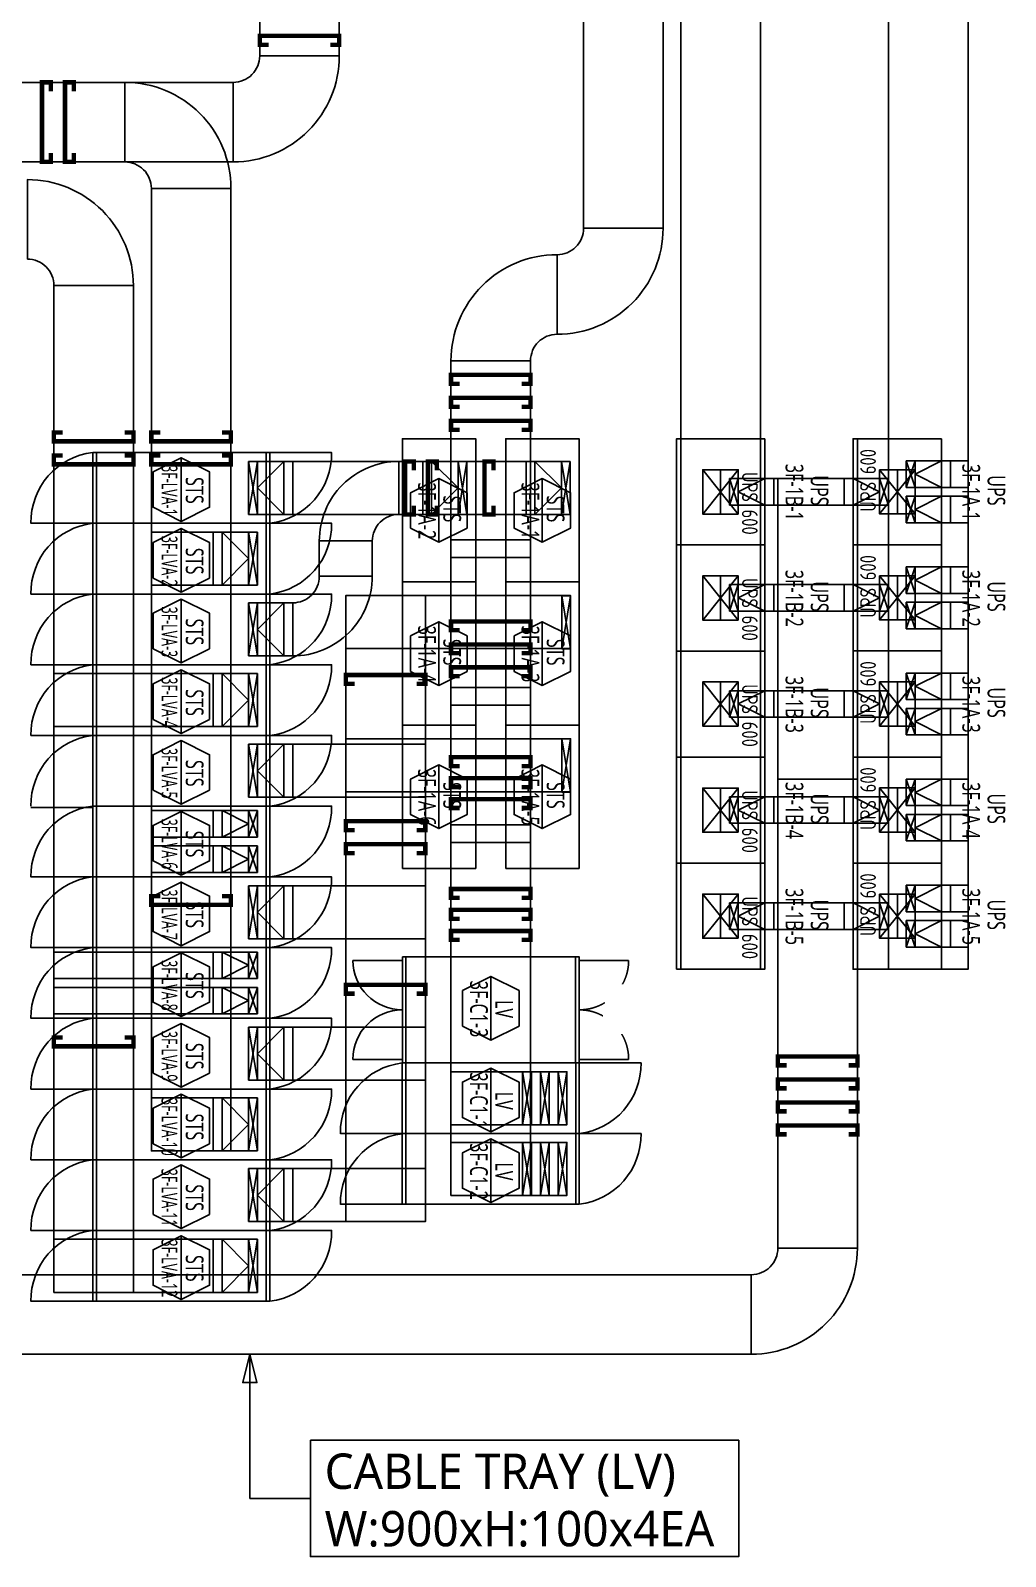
# Model space of a CAD drawing. Header units: millimetres. Extents: x -138191 to 245733, y -341087 to 835263.
# Drawn here: x 123347 to 134378, y 466979 to 484241 of the extents above; entities that cross this region are included whole.
import ezdxf
from ezdxf.enums import TextEntityAlignment as Align

# ---------------------------------------------------------------- set-up
doc = ezdxf.new("R2010")
doc.units = ezdxf.units.MM
doc.header["$LTSCALE"] = 300
doc.linetypes.add('D1', pattern=[3, 1, -1, 1])
for name, color, linetype in [('------00 Switch Gear', 3, 'Continuous'), ('------00 Switch Gear_Number', 1, 'Continuous'), ('-----26 Electrical Cable Tray_HV_N', 30, 'Continuous'), ('-----26 Electrical Cable Tray_LV_STS1', 3, 'Continuous'), ('-----26 Electrical Cable Tray_LV_STS2', 2, 'Continuous'), ('-----26 Electrical Cable Tray_LV_STS3', 151, 'Continuous'), ('-----26 Electrical Cable Tray_LV_STSPDU_A', 181, 'Continuous'), ('-----26 Electrical Cable Tray_LV_STSPDU_B', 41, 'Continuous'), ('-----26 Electrical Cable Tray_LV_UPS', 6, 'Continuous'), ('-----26 Electrical Cable Tray_LV_UPSBAT', 11, 'Continuous')]:
    doc.layers.add(name, color=color, linetype=linetype)
doc.layers.add('NOPLOT', color=191, linetype='Continuous', plot=False)
doc.styles.add('ELEC', font='malgun.ttf')
doc.styles.add('WD', font='isocp2.shx', dxfattribs={"height": 75, "bigfont": 'whgtxt.shx'})

# ---------------------------------------------------------------- blocks, each defined once
blk = doc.blocks.new('UPS 600kV')
at = {"layer": '------00 Switch Gear'}
blk.add_line((800, 850), (-402, 850), dxfattribs=at)
blk.add_lwpolyline([(798, -100), (-402, -100), (-402, 900), (798, 900)], close=True, dxfattribs=at)
at = {"layer": 'NOPLOT'}
for p, q in [((-52, 199), (448, 601)), ((448, 199), (-52, 601)), ((-52, 400), (448, 400))]:
    blk.add_line(p, q, dxfattribs=at)
blk.add_lwpolyline([(448, 601), (448, 199), (-52, 199), (-52, 601)], close=True, dxfattribs=at)
at = {"layer": 'NOPLOT', "style": 'WD', "width": 0.85}
blk.add_text('UPS 600', height=178.2, dxfattribs=at).set_placement((-26, 731), align=Align.MIDDLE_LEFT)
blk = doc.blocks.new('A$550585017316')
at = {"color": 0}
for p, q in [((400, 300), (0, 300)), ((0, 300), (0, 0)), ((500, 300), (400, 300)), ((500, 0), (500, 300)), ((0, 0), (400, 0)), ((400, 0), (500, 0))]:
    blk.add_line(p, q, dxfattribs=at)
at = {"color": 8}
for p, q in [((100, 0), (0, 300)), ((0, 0), (100, 300)), ((100, 150), (400, 300)), ((100, 300), (100, 0)), ((400, 0), (400, 300)), ((100, 150), (400, 0))]:
    blk.add_line(p, q, dxfattribs=at)
blk = doc.blocks.new('STS-R')
blk.add_lwpolyline([(886994, -128588), (888614, -128588), (888614, -129418), (886994, -129418), (886994, -128588)])
blk = doc.blocks.new('A$495596483691')
at = {"color": 0}
for p, q in [((100, 600), (0, 600)), ((0, 600), (0, 0)), ((500, 600), (100, 600)), ((500, 0), (500, 600)), ((0, 0), (100, 0)), ((100, 0), (500, 0))]:
    blk.add_line(p, q, dxfattribs=at)
at = {"color": 8}
for p, q in [((400, 300), (100, 600)), ((100, 600), (100, 0)), ((400, 0), (400, 600)), ((400, 600), (500, 0)), ((500, 600), (400, 0)), ((400, 300), (100, 0))]:
    blk.add_line(p, q, dxfattribs=at)

msp = doc.modelspace()

# ---------------------------------------------------------------- linework, layer by layer
at = {"layer": '------00 Switch Gear'}
for p, q in [((124094, 478667, 0), (124094, 479467, 0)), ((126014, 478667, 0), (126014, 479467, 0)), ((124094, 477867, 0), (124094, 478667, 0)), ((126014, 477867, 0), (126014, 478667, 0)), ((124094, 477067, 0), (124094, 477867, 0)), ((126014, 477067, 0), (126014, 477867, 0)), ((124094, 476267, 0), (124094, 477067, 0)), ((126014, 476267, 0), (126014, 477067, 0)), ((124094, 475467, 0), (124094, 476267, 0)), ((126014, 475467, 0), (126014, 476267, 0)), ((124094, 474667, 0), (124094, 475467, 0)), ((126014, 474667, 0), (126014, 475467, 0)), ((124094, 473867, 0), (124094, 474667, 0)), ((126014, 473867, 0), (126014, 474667, 0)), ((124094, 473067, 0), (124094, 473867, 0)), ((126014, 473067, 0), (126014, 473867, 0)), ((126994, 473723, 0), (127554, 473723, 0)), ((127594, 473763, 0), (127594, 472563, 0)), ((129512, 473763, 0), (129512, 472563, 0)), ((130114, 473723, 0), (129554, 473723, 0)), ((124094, 472267, 0), (124094, 473067, 0)), ((126014, 472267, 0), (126014, 473067, 0)), ((126994, 472603, 0), (127554, 472603, 0)), ((127595, 471763, 0), (127595, 472563, 0)), ((129515, 471763, 0), (129515, 472563, 0)), ((130114, 472603, 0), (129554, 472603, 0)), ((130255, 472563, 0), (129555, 472563, 0)), ((124094, 471467, 0), (124094, 472267, 0)), ((126014, 471467, 0), (126014, 472267, 0)), ((126853, 471763, 0), (127553, 471763, 0)), ((127595, 470963, 0), (127595, 471763, 0)), ((129515, 470963, 0), (129515, 471763, 0)), ((130255, 471763, 0), (129555, 471763, 0)), ((124094, 470667, 0), (124094, 471467, 0)), ((126014, 470667, 0), (126014, 471467, 0)), ((126853, 470963, 0), (127553, 470963, 0)), ((124094, 469867, 0), (124094, 470667, 0)), ((126014, 469867, 0), (126014, 470667, 0))]:
    msp.add_line(p, q, dxfattribs=at)
at = {"layer": '------00 Switch Gear', "elevation": 0}
for points in [[(124052, 479467, 0.385743), (123352, 478667), (124052, 478667)], [(126054, 478667, 0.385743), (126754, 479467), (126054, 479467)], [(124052, 478667, 0.385743), (123352, 477867), (124052, 477867)], [(126054, 477867, 0.385743), (126754, 478667), (126054, 478667)], [(124052, 477867, 0.385743), (123352, 477067), (124052, 477067)], [(126054, 477067, 0.385743), (126754, 477867), (126054, 477867)], [(124052, 477067, 0.385743), (123352, 476267), (124052, 476267)], [(126054, 476267, 0.385743), (126754, 477067), (126054, 477067)], [(124052, 476267, 0.385743), (123352, 475467)], [(126054, 475467, 0.385743), (126754, 476267), (126054, 476267)], [(124052, 475467, 0.385743), (123352, 474667), (124052, 474667)], [(126054, 474667, 0.385743), (126754, 475467), (126054, 475467)], [(124052, 474667, 0.385743), (123352, 473867), (124052, 473867)], [(126054, 473867, 0.385743), (126754, 474667), (126054, 474667)], [(124052, 473867, 0.385743), (123352, 473067), (124052, 473067)], [(126054, 473067, 0.385743), (126754, 473867), (126054, 473867)], [(124052, 473067, 0.385743), (123352, 472267), (124052, 472267)], [(126054, 472267, 0.385743), (126754, 473067), (126054, 473067)], [(124052, 472267, 0.385743), (123352, 471467), (124052, 471467)], [(126054, 471467, 0.385743), (126754, 472267), (126054, 472267)], [(124052, 471467, 0.385743), (123352, 470667), (124052, 470667)], [(126054, 470667, 0.385743), (126754, 471467), (126054, 471467)], [(124052, 470667, 0.385743), (123352, 469867), (124052, 469867)], [(126054, 469867, 0.385743), (126754, 470667), (126054, 470667)]]:
    msp.add_lwpolyline(points, format="xyb", dxfattribs=at)
for points in [[(126054, 478667), (126054, 479467), (124052, 479467), (124052, 478667)], [(126054, 477867), (126054, 478667), (124052, 478667), (124052, 477867)], [(126054, 477067), (126054, 477867), (124052, 477867), (124052, 477067)], [(126054, 476267), (126054, 477067), (124052, 477067), (124052, 476267)], [(126054, 475467), (126054, 476267), (124052, 476267), (124052, 475467)], [(126054, 474667), (126054, 475467), (124052, 475467), (124052, 474667)], [(126054, 473867), (126054, 474667), (124052, 474667), (124052, 473867)], [(126054, 473067), (126054, 473867), (124052, 473867), (124052, 473067)], [(127554, 473763), (127554, 472563), (129554, 472563), (129554, 473763)], [(126054, 472267), (126054, 473067), (124052, 473067), (124052, 472267)], [(129555, 471763), (129555, 472563), (127553, 472563), (127553, 471763)], [(126054, 471467), (126054, 472267), (124052, 472267), (124052, 471467)], [(129555, 470963), (129555, 471763), (127553, 471763), (127553, 470963)], [(126054, 470667), (126054, 471467), (124052, 471467), (124052, 470667)], [(126054, 469867), (126054, 470667), (124052, 470667), (124052, 469867)]]:
    msp.add_lwpolyline(points, close=True, dxfattribs=at)
msp.add_lwpolyline([(123352, 475453), (124052, 475453)], dxfattribs=at)
at = {"layer": '------00 Switch Gear'}
for centre, radius, start, end in [((127554, 473723, 0), 560, 180, 270), ((127554, 472603, 0), 560, 90, 180), ((127644, 471776, 0), 791, 96.6265, 181.0016), ((129463, 472549, 0), 791, 276.6265, 1.0016), ((127644, 470976, 0), 791, 96.6265, 181.0016), ((129463, 471749, 0), 791, 276.6265, 1.0016)]:
    msp.add_arc(centre, radius, start, end, dxfattribs=at)
at = {"layer": '------00 Switch Gear', "linetype": 'D1'}
for centre, start, end in [((129554, 473723, 0), 270, 0), ((129554, 472603, 0), 0, 90)]:
    msp.add_arc(centre, 560, start, end, dxfattribs=at)
at = {"layer": '------00 Switch Gear_Number', "elevation": 0}
for points in [[(125053, 478688), (125053, 479408), (125373, 479249), (125373, 478848), (125053, 478688), (124733, 478848), (124733, 479249), (125053, 479408)], [(125053, 477888), (125053, 478608), (125373, 478449), (125373, 478048), (125053, 477888), (124733, 478048), (124733, 478449), (125053, 478608)], [(125053, 477088), (125053, 477808), (125373, 477649), (125373, 477248), (125053, 477088), (124733, 477248), (124733, 477649), (125053, 477808)], [(125053, 476288), (125053, 477008), (125373, 476849), (125373, 476448), (125053, 476288), (124733, 476448), (124733, 476849), (125053, 477008)], [(125053, 475488), (125053, 476208), (125373, 476049), (125373, 475648), (125053, 475488), (124733, 475648), (124733, 476049), (125053, 476208)], [(125053, 474688), (125053, 475408), (125373, 475249), (125373, 474848), (125053, 474688), (124733, 474848), (124733, 475249), (125053, 475408)], [(125053, 473888), (125053, 474608), (125373, 474449), (125373, 474048), (125053, 473888), (124733, 474048), (124733, 474449), (125053, 474608)], [(125053, 473088), (125053, 473808), (125373, 473649), (125373, 473248), (125053, 473088), (124733, 473248), (124733, 473649), (125053, 473808)], [(128555, 472821), (128555, 473541), (128875, 473381), (128875, 472980), (128555, 472821), (128235, 472980), (128235, 473381), (128555, 473541)], [(125053, 472288), (125053, 473008), (125373, 472849), (125373, 472448), (125053, 472288), (124733, 472448), (124733, 472849), (125053, 473008)], [(128554, 471784), (128554, 472504), (128874, 472345), (128874, 471944), (128554, 471784), (128234, 471944), (128234, 472345), (128554, 472504)], [(125053, 471488), (125053, 472208), (125373, 472049), (125373, 471648), (125053, 471488), (124733, 471648), (124733, 472049), (125053, 472208)], [(128554, 470984), (128554, 471704), (128874, 471545), (128874, 471144), (128554, 470984), (128234, 471144), (128234, 471545), (128554, 471704)], [(125053, 470688), (125053, 471408), (125373, 471249), (125373, 470848), (125053, 470688), (124733, 470848), (124733, 471249), (125053, 471408)], [(125053, 469888), (125053, 470608), (125373, 470449), (125373, 470048), (125053, 469888), (124733, 470048), (124733, 470449), (125053, 470608)]]:
    msp.add_lwpolyline(points, dxfattribs=at)
at = {"layer": '------00 Switch Gear_Number', "color": 1, "elevation": 0}
for points in [[(127967, 479173), (127967, 478453), (127647, 478612), (127647, 479013), (127967, 479173), (128287, 479013), (128287, 478612), (127967, 478453)], [(129137, 479173), (129137, 478453), (128817, 478612), (128817, 479013), (129137, 479173), (129457, 479013), (129457, 478612), (129137, 478453)], [(127967, 477553), (127967, 476833), (127647, 476992), (127647, 477393), (127967, 477553), (128287, 477393), (128287, 476992), (127967, 476833)], [(129137, 477553), (129137, 476833), (128817, 476992), (128817, 477393), (129137, 477553), (129457, 477393), (129457, 476992), (129137, 476833)], [(127967, 475933), (127967, 475213), (127647, 475372), (127647, 475773), (127967, 475933), (128287, 475773), (128287, 475372), (127967, 475213)], [(129137, 475933), (129137, 475213), (128817, 475372), (128817, 475773), (129137, 475933), (129457, 475773), (129457, 475372), (129137, 475213)]]:
    msp.add_lwpolyline(points, dxfattribs=at)
at = {"layer": '-----26 Electrical Cable Tray_HV_N', "color": 1}
msp.add_line((126514, 467637, 0), (125829, 467637, 0), dxfattribs=at)
at = {"layer": '-----26 Electrical Cable Tray_HV_N', "color": 1, "elevation": 0}
msp.add_lwpolyline([(125829, 469267), (125749, 468947), (125909, 468947), (125829, 469267), (125829, 467637)], dxfattribs=at)
msp.add_lwpolyline([(126514, 468294), (126514, 466979), (131360, 466979), (131360, 468294)], close=True, dxfattribs=at)
at = {"layer": '-----26 Electrical Cable Tray_LV_STS1', "elevation": 0}
for points in [[(126840, 483955), (125940, 483955), (125940, 486205), (126840, 486205)], [(126840, 483955), (125940, 483955), (125940, 486205), (126840, 486205)], [(126840, 483955), (125940, 483955), (125940, 486205), (126840, 486205)], [(129604, 486205), (130504, 486205), (130504, 482005), (129604, 482005)], [(129604, 486205), (130504, 486205), (130504, 482005), (129604, 482005)], [(129604, 486205), (130504, 486205), (130504, 482005), (129604, 482005)], [(128104, 480505), (129004, 480505), (129004, 478479), (128104, 478479)], [(128104, 480505), (129004, 480505), (129004, 476809), (128104, 476809)], [(128104, 480505), (129004, 480505), (129004, 475257), (128104, 475257)]]:
    msp.add_lwpolyline(points, close=True, dxfattribs=at)
at = {"layer": '-----26 Electrical Cable Tray_LV_STS1', "ltscale": 7.5, "const_width": 50, "elevation": 0}
for points in [[(126740, 484080), (126840, 484080), (126840, 484180), (125940, 484180), (125940, 484080), (126040, 484080)], [(123577, 483555), (123577, 483655), (123477, 483655), (123477, 482755), (123577, 482755), (123577, 482855)], [(123837, 483555), (123837, 483655), (123737, 483655), (123737, 482755), (123837, 482755), (123837, 482855)], [(128904, 480245), (129004, 480245), (129004, 480345), (128104, 480345), (128104, 480245), (128204, 480245)], [(128904, 479985), (129004, 479985), (129004, 480085), (128104, 480085), (128104, 479985), (128204, 479985)], [(128904, 479725), (129004, 479725), (129004, 479825), (128104, 479825), (128104, 479725), (128204, 479725)], [(128904, 477457), (129004, 477457), (129004, 477557), (128104, 477557), (128104, 477457), (128204, 477457)], [(128904, 477197), (129004, 477197), (129004, 477297), (128104, 477297), (128104, 477197), (128204, 477197)], [(128904, 475920), (129004, 475920), (129004, 476020), (128104, 476020), (128104, 475920), (128204, 475920)]]:
    msp.add_lwpolyline(points, dxfattribs=at)
at = {"layer": '-----26 Electrical Cable Tray_LV_STS1'}
msp.add_lwpolyline([(125940, 483955), (125940, 483955, -0.414214), (125640, 483655), (125640, 483655), (125640, 482755, 0.414214), (126840, 483955)], format="xyb", close=True, dxfattribs=at)
msp.add_lwpolyline([(125940, 483955), (125940, 483955, -0.414214), (125640, 483655), (125640, 483655), (125640, 482755, 0.414214), (126840, 483955)], format="xyb", close=True, dxfattribs=at)
msp.add_lwpolyline([(125940, 483955), (125940, 483955, -0.414214), (125640, 483655), (125640, 483655), (125640, 482755, 0.414214), (126840, 483955)], format="xyb", close=True, dxfattribs=at)
msp.add_lwpolyline([(125640, 483655), (125640, 482755), (122304, 482755), (122304, 483655)], close=True, dxfattribs=at)
msp.add_lwpolyline([(125640, 483655), (125640, 482755), (122304, 482755), (122304, 483655)], close=True, dxfattribs=at)
msp.add_lwpolyline([(125640, 483655), (125640, 482755), (122304, 482755), (122304, 483655)], close=True, dxfattribs=at)
at = {"layer": '-----26 Electrical Cable Tray_LV_STS1', "elevation": 0}
for points in [[(129604, 482005), (129604, 482005, -0.414214), (129304, 481705), (129304, 481705), (129304, 480805, 0.414214), (130504, 482005)], [(129604, 482005), (129604, 482005, -0.414214), (129304, 481705), (129304, 481705), (129304, 480805, 0.414214), (130504, 482005)], [(129604, 482005), (129604, 482005, -0.414214), (129304, 481705), (129304, 481705), (129304, 480805, 0.414214), (130504, 482005)], [(129004, 480505), (129004, 480505, -0.414214), (129304, 480805), (129304, 480805), (129304, 481705, 0.414214), (128104, 480505)], [(129004, 480505), (129004, 480505, -0.414214), (129304, 480805), (129304, 480805), (129304, 481705, 0.414214), (128104, 480505)], [(129004, 480505), (129004, 480505, -0.414214), (129304, 480805), (129304, 480805), (129304, 481705, 0.414214), (128104, 480505)]]:
    msp.add_lwpolyline(points, format="xyb", close=True, dxfattribs=at)
at = {"layer": '-----26 Electrical Cable Tray_LV_STS2', "elevation": 0}
for points in [[(128104, 478279), (129004, 478279), (129004, 471863), (128104, 471863)], [(128104, 476609), (129004, 476609), (129004, 471063), (128104, 471063)], [(128104, 475057), (129004, 475057), (129004, 471063), (128104, 471063)], [(129415, 472463), (128104, 472463), (128104, 471863), (129415, 471863)], [(128915, 471863), (128915, 472463), (129015, 472463), (129015, 471863)], [(129115, 471863), (129115, 472463), (129215, 472463), (129215, 471863)], [(129315, 471863), (129315, 472463), (129415, 472463), (129415, 471863)], [(129415, 471663), (128104, 471663), (128104, 471063), (129415, 471063)], [(128915, 471063), (128915, 471663), (129015, 471663), (129015, 471063)], [(129115, 471063), (129115, 471663), (129215, 471663), (129215, 471063)], [(129315, 471063), (129315, 471663), (129415, 471663), (129415, 471063)]]:
    msp.add_lwpolyline(points, close=True, dxfattribs=at)
at = {"layer": '-----26 Electrical Cable Tray_LV_STS2', "ltscale": 7.5, "const_width": 50, "elevation": 0}
for points in [[(128904, 476937), (129004, 476937), (129004, 477037), (128104, 477037), (128104, 476937), (128204, 476937)], [(128904, 475683), (129004, 475683), (129004, 475783), (128104, 475783), (128104, 475683), (128204, 475683)], [(128904, 475446), (129004, 475446), (129004, 475546), (128104, 475546), (128104, 475446), (128204, 475446)], [(128904, 474430), (129004, 474430), (129004, 474530), (128104, 474530), (128104, 474430), (128204, 474430)], [(128904, 474193), (129004, 474193), (129004, 474293), (128104, 474293), (128104, 474193), (128204, 474193)], [(128904, 473955), (129004, 473955), (129004, 474055), (128104, 474055), (128104, 473955), (128204, 473955)]]:
    msp.add_lwpolyline(points, dxfattribs=at)
at = {"layer": '-----26 Electrical Cable Tray_LV_STS2', "elevation": 0}
for points in [[(129015, 471863), (128915, 472463)], [(129015, 472463), (128915, 471863)], [(129215, 471863), (129115, 472463)], [(129215, 472463), (129115, 471863)], [(129415, 471863), (129315, 472463)], [(129415, 472463), (129315, 471863)], [(129015, 471063), (128915, 471663)], [(129015, 471663), (128915, 471063)], [(129215, 471063), (129115, 471663)], [(129215, 471663), (129115, 471063)], [(129415, 471063), (129315, 471663)], [(129415, 471663), (129315, 471063)]]:
    msp.add_lwpolyline(points, dxfattribs=at)
at = {"layer": '-----26 Electrical Cable Tray_LV_STS3', "elevation": 0}
for points in [[(126314, 479367), (128954, 479367), (128954, 478767), (126314, 478767)], [(127514, 479367), (127784, 479367), (127784, 478767), (127514, 478767)], [(127214, 478467), (127214, 478067), (126614, 478067), (126614, 478467)], [(126914, 477850), (127814, 477850), (127814, 473967), (126914, 473967)], [(126914, 477250), (129457, 477250), (129457, 477850), (126914, 477850)], [(129357, 477247), (129357, 477847), (129457, 477847), (129457, 477247)], [(126314, 476167), (127814, 476167), (127814, 475567), (126314, 475567)], [(126914, 476230), (127814, 476230), (127814, 470767), (126914, 470767)], [(126914, 475630), (129457, 475630), (129457, 476230), (126914, 476230)], [(129357, 475627), (129357, 476227), (129457, 476227), (129457, 475627)], [(126314, 474567), (127814, 474567), (127814, 473967), (126314, 473967)], [(126314, 472967), (127815, 472967), (127815, 472367), (126314, 472367)], [(126314, 471367), (127815, 471367), (127815, 470767), (126314, 470767)]]:
    msp.add_lwpolyline(points, close=True, dxfattribs=at)
for points in [[(127214, 478467), (127214, 478467, -0.414214), (127514, 478767), (127514, 478767), (127514, 479367, 0.414214), (126614, 478467)], [(126614, 478067), (126614, 478067, -0.414214), (126314, 477767), (126314, 477767), (126314, 477167, 0.414214), (127214, 478067)]]:
    msp.add_lwpolyline(points, format="xyb", close=True, dxfattribs=at)
at = {"layer": '-----26 Electrical Cable Tray_LV_STS3', "ltscale": 7.5, "const_width": 50, "elevation": 0}
for points in [[(127684, 479267), (127684, 479367), (127584, 479367), (127584, 478767), (127684, 478767), (127684, 478867)], [(127943, 479267), (127943, 479367), (127843, 479367), (127843, 478767), (127943, 478767), (127943, 478867)], [(128584, 479267), (128584, 479367), (128484, 479367), (128484, 478767), (128584, 478767), (128584, 478867)], [(127714, 476851), (127814, 476851), (127814, 476951), (126914, 476951), (126914, 476851), (127014, 476851)], [(127714, 475196), (127814, 475196), (127814, 475296), (126914, 475296), (126914, 475196), (127014, 475196)], [(127714, 474936), (127814, 474936), (127814, 475036), (126914, 475036), (126914, 474936), (127014, 474936)], [(127714, 473346), (127814, 473346), (127814, 473446), (126914, 473446), (126914, 473346), (127014, 473346)]]:
    msp.add_lwpolyline(points, dxfattribs=at)
at = {"layer": '-----26 Electrical Cable Tray_LV_STS3', "elevation": 0}
for points in [[(129457, 477247), (129357, 477847)], [(129457, 477847), (129357, 477247)], [(129457, 475627), (129357, 476227)], [(129457, 476227), (129357, 475627)]]:
    msp.add_lwpolyline(points, dxfattribs=at)
at = {"layer": '-----26 Electrical Cable Tray_LV_STSPDU_A'}
msp.add_lwpolyline([(124414, 483655), (124414, 482755), (101554, 482755), (101554, 483655)], close=True, dxfattribs=at)
msp.add_lwpolyline([(124414, 483655), (124414, 482755), (101554, 482755), (101554, 483655)], close=True, dxfattribs=at)
at = {"layer": '-----26 Electrical Cable Tray_LV_STSPDU_A', "elevation": 0}
msp.add_lwpolyline([(124414, 482755), (124414, 482755, -0.414214), (124714, 482455), (124714, 482455), (125614, 482455, 0.414214), (124414, 483655)], format="xyb", close=True, dxfattribs=at)
msp.add_lwpolyline([(124414, 482755), (124414, 482755, -0.414214), (124714, 482455), (124714, 482455), (125614, 482455, 0.414214), (124414, 483655)], format="xyb", close=True, dxfattribs=at)
for points in [[(124714, 482455), (125614, 482455), (125614, 475117), (124714, 475117)], [(124714, 482455), (125614, 482455), (125614, 471567), (124714, 471567)], [(124714, 477967), (125414, 477967), (125414, 478567), (124714, 478567)], [(124714, 475117), (125414, 475117), (125414, 475417), (124714, 475417)], [(124714, 474717), (125414, 474717), (125414, 475017), (124714, 475017)], [(124714, 471567), (125414, 471567), (125414, 472167), (124714, 472167)]]:
    msp.add_lwpolyline(points, close=True, dxfattribs=at)
at = {"layer": '-----26 Electrical Cable Tray_LV_STSPDU_A', "ltscale": 7.5, "const_width": 50, "elevation": 0}
for points in [[(124814, 479694), (124714, 479694), (124714, 479594), (125613, 479594), (125613, 479694), (125513, 479694)], [(124814, 479434), (124714, 479434), (124714, 479334), (125613, 479334), (125613, 479434), (125513, 479434)], [(124814, 474450), (124714, 474450), (124714, 474350), (125613, 474350), (125613, 474450), (125513, 474450)]]:
    msp.add_lwpolyline(points, dxfattribs=at)
at = {"layer": '-----26 Electrical Cable Tray_LV_STSPDU_B'}
msp.add_lwpolyline([(123311, 481655), (123311, 481655, -0.414214), (123611, 481355), (123611, 481355), (124511, 481355, 0.414214), (123311, 482555)], format="xyb", close=True, dxfattribs=at)
msp.add_lwpolyline([(123311, 481655), (123311, 481655, -0.414214), (123611, 481355), (123611, 481355), (124511, 481355, 0.414214), (123311, 482555)], format="xyb", close=True, dxfattribs=at)
at = {"layer": '-----26 Electrical Cable Tray_LV_STSPDU_B', "elevation": 0}
for points in [[(123611, 481355), (124511, 481355), (124511, 473517), (123611, 473517)], [(123611, 481355), (124511, 481355), (124511, 469967), (123611, 469967)], [(123611, 476367), (125414, 476367), (125414, 476967), (123611, 476967)], [(123611, 473517), (125414, 473517), (125414, 473817), (123611, 473817)], [(123611, 473117), (125414, 473117), (125414, 473417), (123611, 473417)], [(123611, 469967), (125414, 469967), (125414, 470567), (123611, 470567)]]:
    msp.add_lwpolyline(points, close=True, dxfattribs=at)
at = {"layer": '-----26 Electrical Cable Tray_LV_STSPDU_B', "ltscale": 7.5, "const_width": 50, "elevation": 0}
for points in [[(123711, 479694), (123611, 479694), (123611, 479594), (124511, 479594), (124511, 479694), (124411, 479694)], [(123711, 479434), (123611, 479434), (123611, 479334), (124511, 479334), (124511, 479434), (124411, 479434)], [(123711, 472850), (123611, 472850), (123611, 472750), (124511, 472750), (124511, 472850), (124411, 472850)]]:
    msp.add_lwpolyline(points, dxfattribs=at)
at = {"layer": '-----26 Electrical Cable Tray_LV_UPS', "elevation": 0}
for points in [[(130704, 491505), (131604, 491505), (131604, 473623), (130704, 473623)], [(133054, 491505), (133954, 491505), (133954, 473623), (133054, 473623)], [(133054, 491505), (133954, 491505), (133954, 473623), (133054, 473623)], [(130704, 490705), (131604, 490705), (131604, 473623), (130704, 473623)], [(133054, 490705), (133954, 490705), (133954, 473623), (133054, 473623)], [(133054, 490705), (133954, 490705), (133954, 473623), (133054, 473623)], [(133755, 479373), (133954, 479373), (133954, 479073), (133755, 479073)], [(133755, 478973), (133955, 478973), (133955, 478673), (133755, 478673)], [(133755, 478173), (133954, 478173), (133954, 477873), (133755, 477873)], [(133755, 477773), (133955, 477773), (133955, 477473), (133755, 477473)], [(133755, 476973), (133954, 476973), (133954, 476673), (133755, 476673)], [(133755, 476573), (133955, 476573), (133955, 476273), (133755, 476273)], [(133755, 475773), (133954, 475773), (133954, 475473), (133755, 475473)], [(133755, 475373), (133955, 475373), (133955, 475073), (133755, 475073)], [(133755, 474573), (133954, 474573), (133954, 474273), (133755, 474273)], [(133755, 474173), (133955, 474173), (133955, 473873), (133755, 473873)]]:
    msp.add_lwpolyline(points, close=True, dxfattribs=at)
at = {"layer": '-----26 Electrical Cable Tray_LV_UPSBAT', "elevation": 0}
for points in [[(132702, 479173), (131755, 479173), (131755, 478873), (132702, 478873)], [(132702, 479173), (131755, 479173), (131755, 478873), (132702, 478873)], [(131802, 479173), (132702, 479173), (132702, 470467), (131802, 470467)], [(131802, 479173), (132552, 479173), (132552, 478873), (131802, 478873)], [(131802, 479173), (132702, 479173), (132702, 470467), (131802, 470467)], [(132702, 477973), (131755, 477973), (131755, 477673), (132702, 477673)], [(132702, 477973), (131755, 477973), (131755, 477673), (132702, 477673)], [(131802, 477973), (132552, 477973), (132552, 477673), (131802, 477673)], [(132702, 476773), (131755, 476773), (131755, 476473), (132702, 476473)], [(132702, 476773), (131755, 476773), (131755, 476473), (132702, 476473)], [(131802, 476773), (132552, 476773), (132552, 476473), (131802, 476473)], [(131802, 475773), (132702, 475773), (132702, 470467), (131802, 470467)], [(131802, 475773), (132702, 475773), (132702, 470467), (131802, 470467)], [(132702, 475573), (131755, 475573), (131755, 475273), (132702, 475273)], [(132702, 475573), (131755, 475573), (131755, 475273), (132702, 475273)], [(131802, 475573), (132552, 475573), (132552, 475273), (131802, 475273)], [(132702, 474373), (131755, 474373), (131755, 474073), (132702, 474073)], [(132702, 474373), (131755, 474373), (131755, 474073), (132702, 474073)], [(131802, 474373), (132552, 474373), (132552, 474073), (131802, 474073)], [(131502, 470167), (131502, 469267), (111854, 469267), (111854, 470167)], [(131502, 470167), (131502, 469267), (111854, 469267), (111854, 470167)], [(131502, 470167), (131502, 469267), (115504, 469267), (115504, 470167)], [(131502, 470167), (131502, 469267), (115504, 469267), (115504, 470167)]]:
    msp.add_lwpolyline(points, close=True, dxfattribs=at)
at = {"layer": '-----26 Electrical Cable Tray_LV_UPSBAT', "ltscale": 7.5, "const_width": 50, "elevation": 0}
for points in [[(132602, 472535), (132702, 472535), (132702, 472635), (131802, 472635), (131802, 472535), (131902, 472535)], [(132602, 472275), (132702, 472275), (132702, 472375), (131802, 472375), (131802, 472275), (131902, 472275)], [(132602, 472015), (132702, 472015), (132702, 472115), (131802, 472115), (131802, 472015), (131902, 472015)], [(132602, 471755), (132702, 471755), (132702, 471855), (131802, 471855), (131802, 471755), (131902, 471755)]]:
    msp.add_lwpolyline(points, dxfattribs=at)
at = {"layer": '-----26 Electrical Cable Tray_LV_UPSBAT', "elevation": 0}
msp.add_lwpolyline([(131502, 470167), (131502, 470167, 0.414214), (131802, 470467), (131802, 470467), (132702, 470467, -0.414214), (131502, 469267)], format="xyb", close=True, dxfattribs=at)
msp.add_lwpolyline([(131502, 470167), (131502, 470167, 0.414214), (131802, 470467), (131802, 470467), (132702, 470467, -0.414214), (131502, 469267)], format="xyb", close=True, dxfattribs=at)
msp.add_lwpolyline([(131502, 470167), (131502, 470167, 0.414214), (131802, 470467), (131802, 470467), (132702, 470467, -0.414214), (131502, 469267)], format="xyb", close=True, dxfattribs=at)
msp.add_lwpolyline([(131502, 470167), (131502, 470167, 0.414214), (131802, 470467), (131802, 470467), (132702, 470467, -0.414214), (131502, 469267)], format="xyb", close=True, dxfattribs=at)

# ---------------------------------------------------------------- block references
at = {"layer": '------00 Switch Gear'}
for name, p, rotation in [('STS-R', (-1034, -408991, 0), 90.00000000000001), ('STS-R', (136, -408991, 0), 90.00000000000001), ('UPS 600kV', (130754, 479220, 0), 270), ('UPS 600kV', (133554, 478825, 0), 89.99999999999999), ('UPS 600kV', (130754, 478020, 0), 270), ('UPS 600kV', (133554, 477625, 0), 89.99999999999999), ('STS-R', (-1034, -410611, 0), 90.00000000000001), ('STS-R', (136, -410611, 0), 90.00000000000001), ('UPS 600kV', (130754, 476820, 0), 270), ('UPS 600kV', (133554, 476425, 0), 89.99999999999999), ('STS-R', (-1034, -412231, 0), 90.00000000000001), ('STS-R', (136, -412231, 0), 90.00000000000001), ('UPS 600kV', (130754, 475620, 0), 270), ('UPS 600kV', (133554, 475225, 0), 89.99999999999999), ('UPS 600kV', (130754, 474420, 0), 270), ('UPS 600kV', (133554, 474025, 0), 89.99999999999999)]:
    msp.add_blockref(name, p, dxfattribs=dict(at, rotation=rotation))
at = {"layer": '-----26 Electrical Cable Tray_LV_STS3', "xscale": -1}
for p in [(126314, 478767, 0), (126314, 477167, 0), (126314, 475567, 0), (126314, 473967, 0), (126314, 472367, 0), (126314, 470767, 0)]:
    msp.add_blockref('A$495596483691', p, dxfattribs=at)
at = {"layer": '-----26 Electrical Cable Tray_LV_STS3'}
for p in [(127784, 478767), (128954, 478767, 0)]:
    msp.add_blockref('A$495596483691', p, dxfattribs=at)
at = {"layer": '-----26 Electrical Cable Tray_LV_STSPDU_A'}
for p in [(125414, 477967, 0), (125414, 471567, 0)]:
    msp.add_blockref('A$495596483691', p, dxfattribs=at)
at = {"layer": '-----26 Electrical Cable Tray_LV_STSPDU_A', "xscale": -1}
for p in [(125914, 475117, 0), (125914, 474717, 0)]:
    msp.add_blockref('A$550585017316', p, dxfattribs=at)
at = {"layer": '-----26 Electrical Cable Tray_LV_STSPDU_B'}
for p in [(125414, 476367, 0), (125414, 469967, 0)]:
    msp.add_blockref('A$495596483691', p, dxfattribs=at)
at = {"layer": '-----26 Electrical Cable Tray_LV_STSPDU_B', "xscale": -1}
for p in [(125914, 473517, 0), (125914, 473117, 0)]:
    msp.add_blockref('A$550585017316', p, dxfattribs=at)
at = {"layer": '-----26 Electrical Cable Tray_LV_UPS'}
for p in [(133255, 479073, 0), (133255, 478673, 0), (133255, 477873, 0), (133255, 477473, 0), (133255, 476673, 0), (133255, 476273, 0), (133255, 475473, 0), (133255, 475073, 0), (133255, 474273, 0), (133255, 473873, 0)]:
    msp.add_blockref('A$550585017316', p, dxfattribs=at)
at = {"layer": '-----26 Electrical Cable Tray_LV_UPSBAT'}
for p in [(131255, 478873, 0), (131255, 477673, 0), (131255, 476473, 0), (131255, 475273, 0), (131255, 474073, 0)]:
    msp.add_blockref('A$550585017316', p, dxfattribs=at)
at = {"layer": '-----26 Electrical Cable Tray_LV_UPSBAT', "xscale": -1}
for p in [(133053, 478873, 0), (133053, 477673, 0), (133053, 476473, 0), (133053, 475273, 0), (133053, 474073, 0)]:
    msp.add_blockref('A$550585017316', p, dxfattribs=at)

# ---------------------------------------------------------------- texts
at = {"layer": '------00 Switch Gear_Number', "color": 0, "style": 'ELEC'}
for s, height, width, p in [('3F-LVA-1', 180, 0.6, (124919, 479039, 0)), ('3F-1B-1', 200, 0.7, (131990, 479018, 0)), ('UPS', 200, 0.7, (132275, 479039, 0)), ('3F-1A-1', 200, 0.7, (133990, 479018, 0)), ('UPS', 200, 0.7, (134275, 479039, 0)), ('STS', 200, 0.7, (125204, 479039, 0)), ('3F-1A-2', 200, 0.7, (127833, 478808, 0)), ('3F-1A-1', 200, 0.7, (129003, 478808, 0)), ('STS', 200, 0.7, (128118, 478829, 0)), ('STS', 200, 0.7, (129288, 478829, 0)), ('3F-LVA-2', 180, 0.6, (124919, 478239, 0)), ('STS', 200, 0.7, (125204, 478239, 0)), ('3F-1B-2', 200, 0.7, (131990, 477818, 0)), ('UPS', 200, 0.7, (132275, 477839, 0)), ('3F-1A-2', 200, 0.7, (133990, 477818, 0)), ('UPS', 200, 0.7, (134275, 477839, 0)), ('3F-LVA-3', 180, 0.6, (124919, 477439, 0)), ('STS', 200, 0.7, (125204, 477439, 0)), ('3F-1A-4', 200, 0.7, (127833, 477188, 0)), ('3F-1A-3', 200, 0.7, (129003, 477188, 0)), ('STS', 200, 0.7, (128118, 477209, 0)), ('STS', 200, 0.7, (129288, 477209, 0)), ('3F-LVA-4', 180, 0.6, (124919, 476639, 0)), ('STS', 200, 0.7, (125204, 476639, 0)), ('3F-1B-3', 200, 0.7, (131990, 476618, 0)), ('UPS', 200, 0.7, (132275, 476639, 0)), ('3F-1A-3', 200, 0.7, (133990, 476618, 0)), ('UPS', 200, 0.7, (134275, 476639, 0)), ('3F-LVA-5', 180, 0.6, (124919, 475839, 0)), ('STS', 200, 0.7, (125204, 475839, 0)), ('3F-1A-6', 200, 0.7, (127833, 475568, 0)), ('3F-1A-5', 200, 0.7, (129003, 475568, 0)), ('STS', 200, 0.7, (128118, 475589, 0)), ('STS', 200, 0.7, (129288, 475589, 0)), ('3F-1B-4', 200, 0.7, (131990, 475418, 0)), ('UPS', 200, 0.7, (132275, 475439, 0)), ('3F-1A-4', 200, 0.7, (133990, 475418, 0)), ('UPS', 200, 0.7, (134275, 475439, 0)), ('3F-LVA-6', 180, 0.6, (124919, 475039, 0)), ('STS', 200, 0.7, (125204, 475039, 0)), ('3F-LVA-7', 180, 0.6, (124919, 474239, 0)), ('STS', 200, 0.7, (125204, 474239, 0)), ('3F-1B-5', 200, 0.7, (131990, 474218, 0)), ('UPS', 200, 0.7, (132275, 474239, 0)), ('3F-1A-5', 200, 0.7, (133990, 474218, 0)), ('UPS', 200, 0.7, (134275, 474239, 0)), ('3F-LVA-8', 180, 0.6, (124919, 473439, 0)), ('STS', 200, 0.7, (125204, 473439, 0)), ('3F-C1-3', 200, 0.7, (128421, 473172, 0)), ('LV', 200, 0.7, (128706, 473172, 0)), ('3F-LVA-9', 180, 0.6, (124919, 472639, 0)), ('STS', 200, 0.7, (125204, 472639, 0)), ('3F-C1-1', 200, 0.7, (128420, 472135, 0)), ('3F-LVA-10', 180, 0.6, (124919, 471839, 0)), ('LV', 200, 0.7, (128705, 472135, 0)), ('STS', 200, 0.7, (125204, 471839, 0)), ('3F-C1-2', 200, 0.7, (128420, 471335, 0)), ('3F-LVA-11', 180, 0.6, (124919, 471039, 0)), ('LV', 200, 0.7, (128705, 471335, 0)), ('STS', 200, 0.7, (125204, 471039, 0)), ('3F-LVA-12', 180, 0.6, (124919, 470239, 0)), ('STS', 200, 0.7, (125204, 470239, 0))]:
    msp.add_text(s, height=height, rotation=270, dxfattribs=dict(at, width=width)).set_placement(p, align=Align.MIDDLE_CENTER)
at = {"layer": '-----26 Electrical Cable Tray_LV_UPSBAT', "style": 'ELEC'}
for s, p in [('CABLE TRAY (LV)', (126674, 467944, 0)), ('W:900xH:100x4EA', (126674, 467294, 0))]:
    msp.add_text(s, height=400, dxfattribs=at).set_placement(p, align=Align.MIDDLE_LEFT)

doc.saveas('drawing.dxf')
